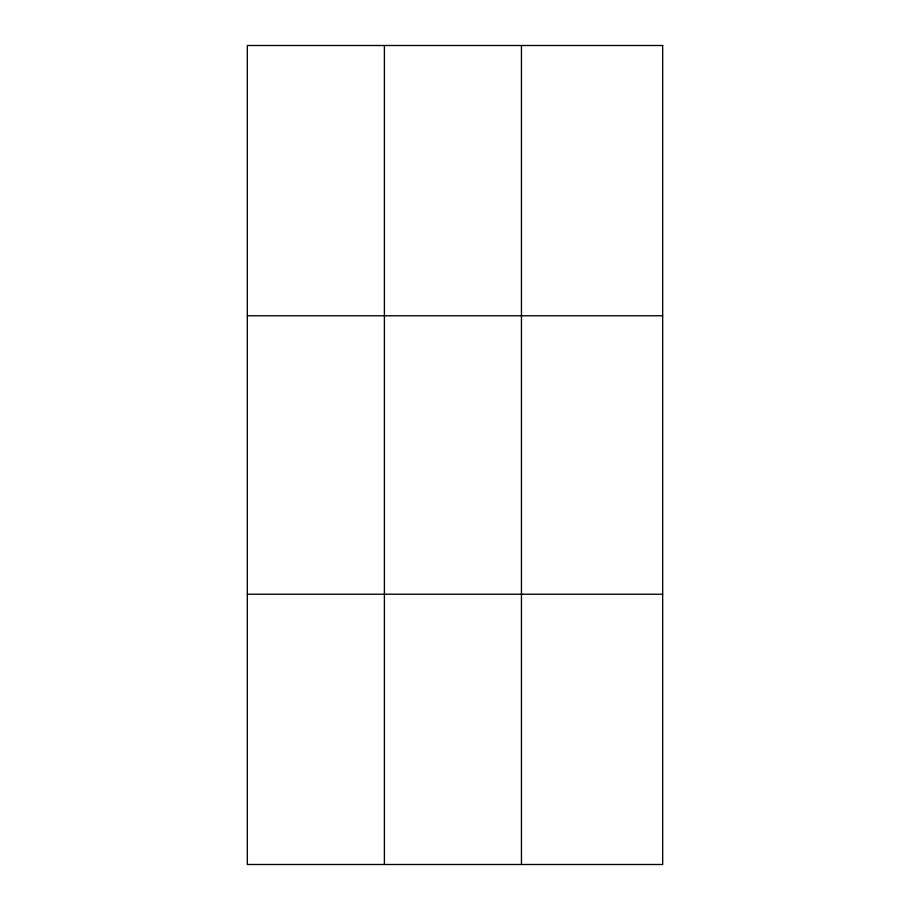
<?xml version="1.0" encoding="UTF-8"?>
<svg xmlns="http://www.w3.org/2000/svg" width="910" height="910" viewBox="0 0 910 910"><rect width="100%" height="100%" fill="white"/><g stroke="black" fill="none" stroke-linecap="round" stroke-linejoin="round"><path stroke-width="1.36" d="M384.395 864.5L384.395 45.5M521.453 864.5L521.453 45.5M247.327 315.77L662.673 315.77M247.327 594.23L662.673 594.23M662.673 45.5L662.673 864.5L247.327 864.5L247.327 45.5L662.673 45.5"/></g></svg>
